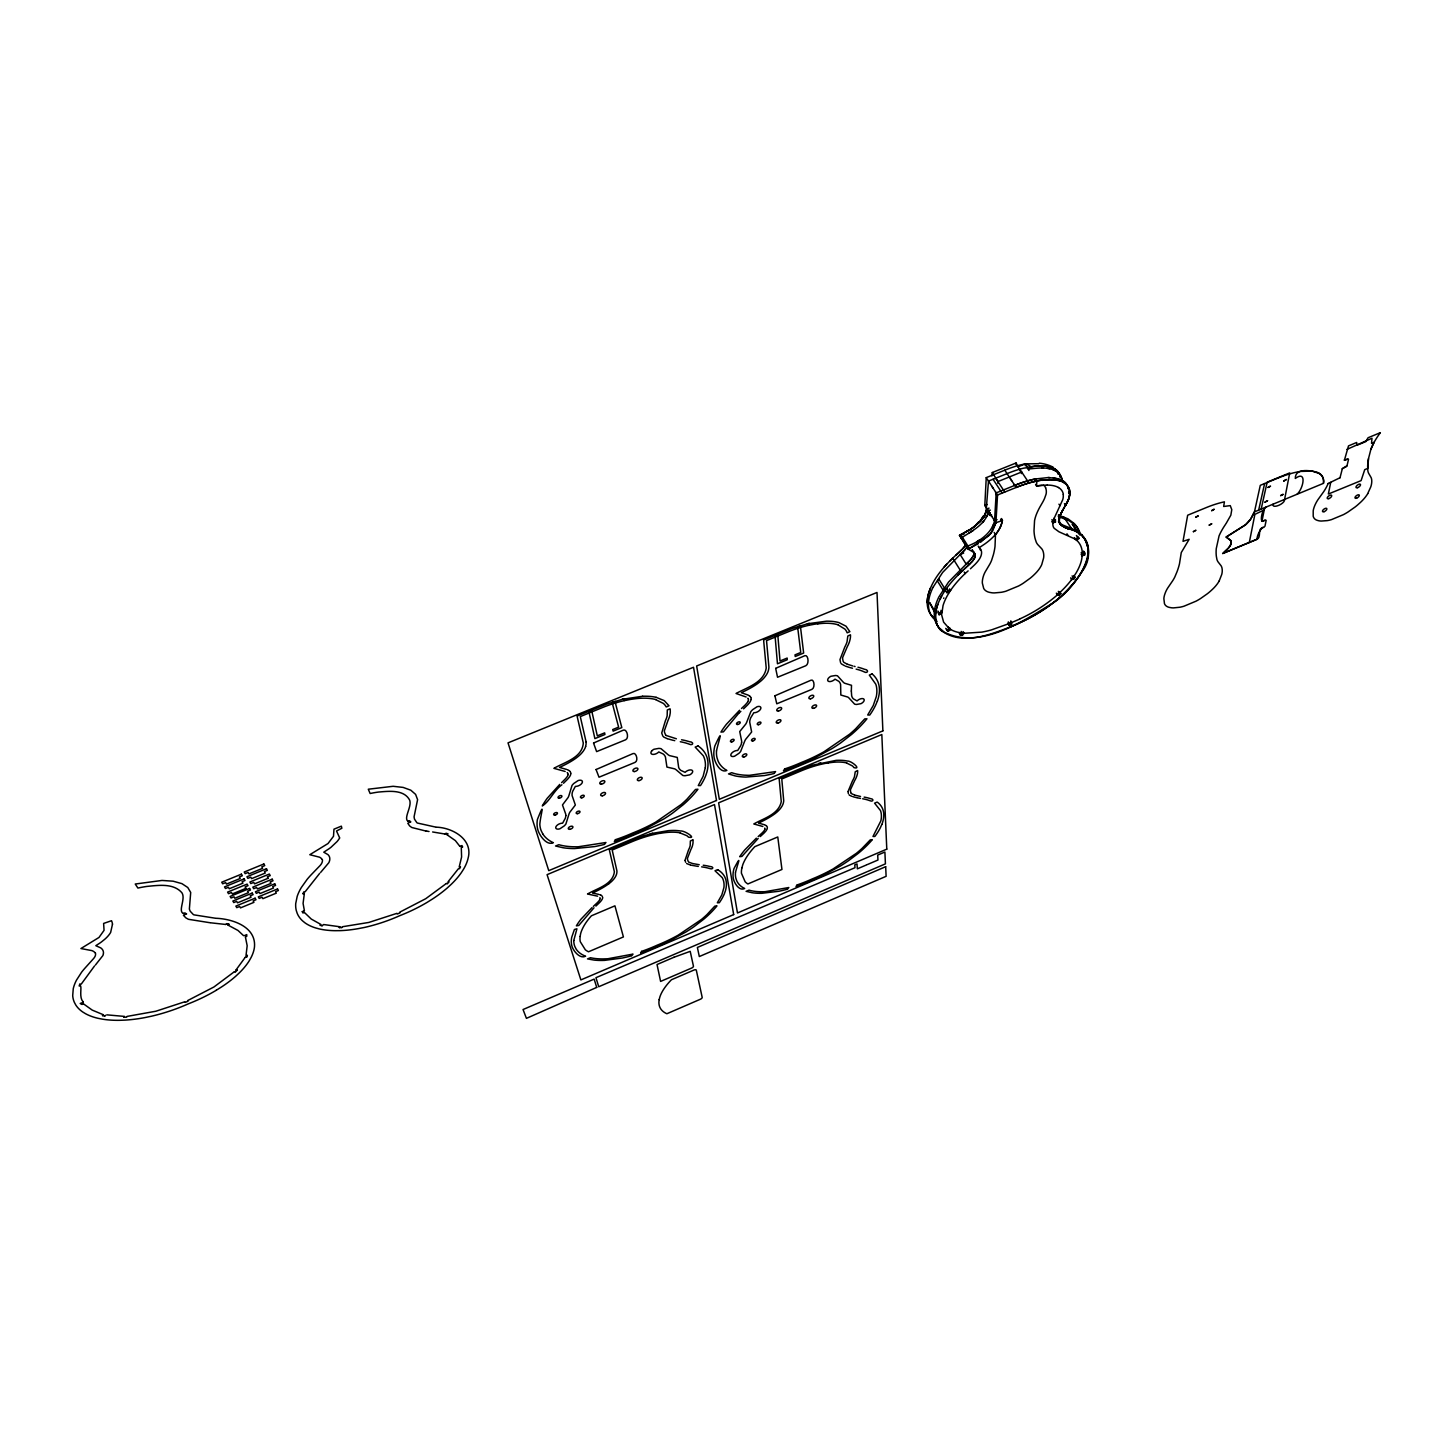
<?xml version="1.0" encoding="UTF-8"?>
<svg xmlns="http://www.w3.org/2000/svg" width="1453" height="1453" viewBox="0 0 1453 1453"><rect width="100%" height="100%" fill="white"/><g stroke="black" fill="none" stroke-linecap="round" stroke-linejoin="round"><path stroke-width="1.5" d="M848.043 791.504L852.475 780.897A35.544 17.164 -28.6 0 0 854.473 776.629L855.236 771.761L857.633 770.544A36.162 17.454 -28.6 0 1 857.288 774.431L856.78 776.138A38.196 18.453 -28.6 0 1 854.673 780.588L850.532 789.506A18.308 8.7 -29.1 0 0 850.477 791.086L850.931 792.902M968.025 549.016L973.819 552.412A16.546 8.718 -32.5 0 1 974.273 552.921A15.929 8.391 -32.5 0 1 974.8 553.756L975.036 554.428A12.332 6.502 -32.5 0 1 975.163 555.645L974.89 557.098A10.207 5.376 -32.6 0 1 974.672 557.68L973.238 560.131A15.474 8.155 -32.5 0 1 972.62 560.931A19.198 10.135 -32.5 0 1 971.857 561.821L970.604 563.146A39.921 21.232 -32.4 0 1 969.46 564.291C956.764 575.751 943.887 588.102 937.766 604.484A70.579 35.925 -32.5 0 0 935.496 616.363A69.308 35.29 -32.5 0 0 940.491 629.894C960.578 646.058 989.166 635.197 1010.398 626.861C1038.532 615.436 1065.685 597.728 1081.995 571.519C1094.436 556.553 1088.715 531.489 1068.155 528.783C1065.085 527.366 1060.672 526.113 1059.4 522.59C1057.929 511.747 1069.481 504.354 1069.771 493.802A36.016 18.889 -34 0 0 1068.573 487.463L1067.483 485.738A42.391 22.231 -33.9 0 0 1063.759 482.596A38.85 20.378 -34 0 1 1069.935 492.64M966.536 547.509A12.169 6.466 -32.6 0 0 966.917 546.855L965.264 549.27A16.927 9.027 -32.6 0 1 964.52 550.16A22.049 11.769 -32.6 0 1 963.611 551.141L963.266 551.486A28.17 15.075 -32.5 0 1 962.776 551.977L960.142 554.519L966.172 564.109L968.642 561.748A28.261 14.984 -32.5 0 0 969.314 561.094L969.641 560.731A24.901 13.186 -32.5 0 0 970.55 559.75A19.198 10.153 -32.5 0 0 971.312 558.878L973.456 555.427A10.262 5.412 -32.6 0 0 973.801 554.12L973.837 552.885A11.442 6.03 -32.6 0 0 973.692 552.194L973.401 551.522M984.498 516.923L985.515 512.8A29.641 16.037 -33.2 0 0 987.259 509.767M989.257 514.544L990.201 512.691M1266.181 520.283L1264.945 526.295M1002.479 520.519L995.904 522.717L997.539 494.983L986.242 477.637L1004.786 470.173A78.208 41.41 -33.5 0 1 1025.346 463.852L1028.942 470.5M1059.673 517.032L1059.437 517.994A16.837 8.645 -34.3 0 0 1059.328 518.63L1059.437 522.808L1061.217 525.096M1008.309 621.884L1009.236 625.135L1011.76 624.1L1010.816 620.831M987.241 509.276L984.807 505.517L986.242 477.637M971.875 528.438L980.612 521.191L985.969 512.782L988.494 481.088L1007.056 473.624A79.624 42.028 -33.5 0 1 1019.806 469.174A77.082 40.72 -33.5 0 1 1023.802 468.12L1031.448 467.121M1025.255 465.795L1025.346 463.87M1027.652 468.502L1027.489 466.922M996.068 494.656L995.559 491.931M994.669 518.939L994.56 520.646L997.049 519.629M1035.317 480.834L1035.426 478.981L1048.103 477.565L1056.385 478.346L1062.379 480.543A43.644 22.939 -33.9 0 1 1064.286 481.851A39.649 20.832 -34 0 1 1065.884 483.431A37.469 19.688 -34 0 1 1067.138 485.284L1068.3 488.989M1035.408 480.798L1035.517 478.963L1032.956 479.508A79.134 41.356 -33.4 0 0 1014.793 485.375L996.177 492.894L994.578 520.574L993.961 519.684M1015.974 464.633L1016.083 462.98L992.308 472.534L991.981 475.894M1021.641 473.605L1016.083 462.98M1058.129 474.296L1058.293 472.116L1060.309 476.33A35.326 18.744 -34.1 0 1 1060.563 477.765M1051.79 521.445L1052.807 522.971L1055.496 521.881L1054.188 518.085M1084.901 553.084L1082.14 554.265L1081.976 555.99L1084.737 554.828L1083.811 551.468M997.757 483.231L997.939 481.561L992.308 472.534M1347.094 459.184L1344.388 460.292L1348.493 445.889L1356.684 442.475L1356.884 445.272L1365.766 441.639L1368.09 437.734L1380.35 432.667L1378.843 434.774A70.253 31.221 -37.4 0 0 1377.953 436.063L1377.426 436.844A72.196 32.075 -37.5 0 0 1374.266 441.984L1373.92 442.62A58.229 25.991 -37.4 0 0 1370.96 449.031L1368.399 459.003A118.093 51.781 -37.8 0 0 1367.654 466.359L1367.836 470.681A41.846 18.671 -37.1 0 0 1368.599 473.224L1371.087 477.547A32.584 14.639 -36.2 0 1 1371.705 479.908L1371.741 480.362A44.099 19.87 -36.1 0 1 1371.578 483.595L1371.487 484.158A35.617 16.019 -36.2 0 1 1370.724 486.991L1367.709 493.62M705.286 767.711L703.107 776.356L698.257 785.583L700.473 785.601A75.901 39.086 -26.1 0 0 705.813 775.375L706.939 771.943A75.847 39.049 -26.1 0 0 698.076 745.952M1348.511 459.402L1347.022 465.686M103.399 953.713L103.417 953.64A20.578 10.462 -17 0 0 100.766 947.901L95.807 945.685L99.785 943.124A47.186 24.465 -16.6 0 0 101.71 941.744L104.87 939.183A35.072 18.144 -16.8 0 0 110.646 932.445L112.499 924.144M1059.346 518.467L1059.4 518.14A20.869 10.716 -34.3 0 1 1059.618 517.195L1060.127 515.633M659.172 999.628L659.862 996.994A59.7 25.845 -26.2 0 1 661.569 992.926L662.332 991.491A63.986 27.68 -26.2 0 1 671.431 979.758L693.898 970.077A2.379 1.053 -26 0 1 696.314 970.204L702.18 997.357A2.325 0.999 -26 0 1 700.273 999.283L666.873 1013.74A57.067 24.701 -26.1 0 1 659.19 999.628M1368.526 458.712L1367.727 468.429L1364.73 469.664L1361.098 480.616L1328.351 494.038L1330.73 482.36M1249.308 542.496L1254.883 514.362L1264.237 509.894M1264.619 483.558L1258.661 510.13M1264.691 507.642L1261.985 521.082L1263.783 520.846M1344.37 459.965L1346.64 459.493M103.345 954.058L103.272 954.385A22.54 11.461 -17 0 1 102.836 955.62L95.426 965.028M1261.168 509.095L1267.143 482.196L1289.719 472.897L1284.597 499.414C1285.306 503.81 1271.647 509.422 1273.046 504.191M989.039 508.114L987.023 508.931L983.935 516.905A22.376 12.06 -33.1 0 1 979.722 522.136L971.948 528.383L959.652 535.231M987.023 508.931L995.886 522.771L990.801 533.36L980.63 542.205M995.886 522.771L992.762 530.654A22.467 11.969 -33 0 1 988.53 535.885L969.641 548.399M1340.011 477.746L1342.372 468.574L1347.004 465.759L1345.987 466.922M329.559 860.794L329.577 860.703A19.706 10.407 -20.5 0 0 327.978 854.636L323.765 852.184L328.977 848.788A42.537 22.939 -20.4 0 0 330.939 847.335L337.005 841.632A32.02 17.218 -20.5 0 0 339.094 838.871L339.53 838.163M1342.191 468.865L1344.697 467.376M1346.967 449.377L1371.995 438.243L1371.541 443.419L1374.12 442.348M1328.187 483.468L1340.084 477.71M329.45 861.139L329.341 861.484A21.559 11.406 -20.5 0 1 328.778 862.755L320.713 872.327M961.087 538.01C970.786 531.78 985.988 524.388 988.839 510.657M966.427 546.455C977.379 542.823 991.763 533.941 994.56 520.701L994.179 520.029M877.321 701.072L875.868 704.596A74.884 38.087 -29 0 1 869.748 715.058L867.695 714.985L873.253 705.54L876.286 696.659A71.469 36.343 -29 0 0 875.814 684.254L869.312 675.082L872.181 673.901M1371.033 448.995L1373.975 442.602M964.774 546.183L965.101 545.692A12.35 6.575 -32.6 0 0 965.627 544.802L964.592 546.437A15.402 8.209 -32.6 0 1 963.975 547.236A19.125 10.207 -32.6 0 1 963.23 548.108L961.977 549.452A39.758 21.395 -32.5 0 1 960.851 550.578C948.228 562.075 935.405 574.425 929.43 590.808A70.271 36.216 -32.6 0 0 927.214 602.759A68.999 35.562 -32.6 0 0 932.717 616.817M930.465 588.12L929.43 590.808A70.107 36.125 -32.6 0 0 927.214 602.759M881.789 824.487L880.464 827.484A68.182 31.639 -28.2 0 1 874.851 836.456L872.981 836.474L880.863 820.836A65.076 30.186 -28.2 0 0 880.464 810.538L874.579 803.164L877.194 802.074A68.146 31.621 -28.2 0 1 881.862 824.469M1061.78 512.001L1060.272 515.252A22.649 11.624 -34.3 0 1 1060.436 514.852M973.419 559.895L973.746 559.405A12.405 6.538 -32.5 0 0 974.273 558.515L974.672 557.68M986.315 517.086L987.186 515.143M992.508 526.712L993.38 524.787M1000.409 526.949L999.482 528.765A31.476 16.764 -33 0 1 998.084 531.071L996.831 532.833A29.914 15.929 -33 0 1 995.487 534.522L994.924 535.085M1061.489 512.528L1068.445 499.56L1069.735 494.238L1068.591 492.531M1027.943 468.574L1029.414 468.229M1219.249 580.819L1221.701 574.553A34.727 16.092 -34.2 0 0 1222.191 571.883L1222.227 571.356A43.59 20.251 -34.1 0 0 1222.118 568.813L1221.955 567.923A31.766 14.712 -34.2 0 0 1221.065 565.744L1217.995 561.802A40.702 18.798 -35.2 0 1 1216.924 559.459L1216.324 556.172A114.932 52.362 -36 0 1 1216.252 548.689L1219.031 535.994A52.907 24.501 -35.5 0 1 1221.301 531.253L1221.483 530.926A66.784 30.804 -35.6 0 1 1224.534 525.859L1225.497 524.424M932.989 587.375L942.597 572.482L960.251 554.41A61.171 33.128 -32.4 0 0 963.285 551.486M940.109 599.017L941.617 596.148M1063.269 494.565L1063.269 496.89A28.152 14.766 -34 0 1 1062.688 499.796L1052.953 520.955L1051.918 519.629M1060.018 505.608L1058.946 504.173M123.868 1017.263L126.629 1017.173A3.396 1.653 -18 0 1 127.083 1016.41L155.852 1011.234L184.803 1001.771M124.413 1016.41L106.814 1014.848M945.54 590.554L946.811 592.624L948.264 590.499M949.572 588.919L950.516 590.463L949.172 592.57A65.839 33.492 -32.5 0 0 943.033 605.61L941.871 613.62L939.128 614.746L937.966 612.403M1264.183 527.276C1263.075 524.933 1256.445 535.013 1257.117 539.19L1222.808 553.411L1228.838 547.654L1231.218 543.368L1230.564 540.244L1226.15 537.029L1245.966 524.46A21.777 10.262 -35.4 0 0 1250.47 519.466L1254.448 511.928L1260.278 485.338L1277.623 478.2M1225.987 523.716L1230.836 515.197L1231.781 509.658L1230.255 505.626L1223.662 506.479L1224.425 501.83A76.137 35.871 -34.7 0 0 1205.209 508.023L1187.664 515.216L1183.014 541.351L1189.153 539.299L1181.271 552.558L1179.473 563.855A114.024 55.486 -33.2 0 1 1177.021 571.755L1174.823 576.986A40.611 19.343 -33.9 0 1 1172.753 580.637L1167.776 587.938A31.766 14.73 -34.2 0 0 1165.96 591.262L1165.706 591.843A43.027 19.888 -34.3 0 0 1164.416 595.458L1164.271 596.039A34.727 16.092 -34.2 0 0 1163.871 598.69L1164.471 603.703A25.028 11.606 -34.1 0 0 1169.156 607.354L1171.427 607.772A32.547 15.093 -34.2 0 0 1173.57 607.881L1179.691 607.263A31.203 14.457 -34.2 0 0 1184.032 606.192L1195.982 601.197A31.203 14.439 -34.2 0 0 1200.578 598.527L1207.352 593.75A32.91 15.238 -34.2 0 0 1210.585 591.062L1212.601 589.21A25.046 11.57 -34.3 0 0 1219.285 580.819M1229.728 546.419L1228.511 547.963A17.981 8.427 -34.9 0 1 1227.24 549.325L1224.171 552.213M604.502 844.393L605.937 842.504L578.294 846.772A82.24 42.482 -25.6 0 1 576.441 846.808L572.754 846.754A77.409 39.921 -25.6 0 1 558.86 844.72L555.555 845.991L562.947 847.717A82.185 42.409 -25.6 0 0 574.553 848.57L594.477 846.609A94.136 48.784 -25.7 0 0 604.067 844.502L604.176 844.484M1297.02 494.274C1303.432 488.644 1307.191 469.737 1295.313 478.437C1295.077 468.029 1309.843 470.245 1317.344 472.316C1321.83 473.823 1324.518 478.764 1323.447 483.359L1254.375 511.91L1250.888 518.794L1245.275 525.023L1226.15 537.083L1230.528 540.334M982.391 517.722L978.959 522.136M339.294 927.632L341.818 927.613M339.893 926.76L324.092 924.598M1073.876 575.533L1075.274 577.44L1071.224 580.11A67.91 34.418 -32.9 0 1 1059.382 592.951L1058.347 591.335M631.801 955.711L632.999 954.094L607.972 958.726A74.884 35.126 -25.5 0 1 606.301 958.817L602.977 958.926A70.489 33.038 -25.5 0 1 590.481 957.727L587.502 958.907L594.114 960.088A74.848 35.09 -25.5 0 0 604.575 960.379L622.592 957.981A85.709 40.321 -25.6 0 0 631.274 955.856M774.158 773.486L775.575 771.597L749.476 775.321A81.059 41.429 -28.6 0 1 747.75 775.303L744.336 775.157A76.282 38.959 -28.6 0 1 731.713 772.687L728.516 773.922L735.145 775.902A80.987 41.374 -28.6 0 0 745.807 777.083L764.478 775.557A92.81 47.568 -28.7 0 0 773.614 773.614M991.527 514.743C989.838 518.194 985.37 509.622 990.383 510.166M965.7 548.744L965.264 549.27A19.143 10.207 -32.6 0 1 964.52 550.16A24.828 13.259 -32.5 0 1 963.611 551.141M971.748 558.333L971.312 558.878A16.982 8.972 -32.5 0 1 970.55 559.75A22.122 11.715 -32.5 0 1 969.641 560.731M787.526 889.182L788.816 887.529L765.077 891.688A73.794 34.382 -27.9 0 1 763.515 891.742L760.428 891.742M982.609 522.499L984.008 520.755M960.415 635.07L962.158 633.054L964.084 633.272L962.358 635.288L960.415 635.07L959.18 633.036M994.96 535.049L995.014 534.995A34.345 18.326 -33 0 1 982.936 545.22L979.213 547.69L980.63 549.288M943.887 567.342L946.648 564.254M962.631 548.762L963.23 548.108A23.248 12.423 -32.6 0 0 963.975 547.236A18.598 9.917 -32.6 0 0 964.592 546.437M971.276 562.456L971.857 561.821A23.339 12.332 -32.5 0 0 972.62 560.931A18.671 9.844 -32.5 0 0 973.238 560.131M94.518 965.973L81.277 984.062A3.542 1.762 -17.1 0 1 79.842 984.244M319.751 873.271L305.148 891.742A3.396 1.762 -20.4 0 1 303.859 891.87L302.932 893.686M949.59 561.167L952.696 558.115L961.268 571.81L958.126 574.879M738.633 713.387L723.394 731.858L720.942 732.094A81.804 41.665 -28.6 0 1 726.391 724.284L739.595 710.263M561.584 782.658L564.836 779.426A30.495 16.292 -24.6 0 0 565.907 778.281L566.997 776.919A10.298 5.485 -24.9 0 0 567.614 775.938M563.51 783.258L567.233 779.571A32.438 17.327 -24.6 0 0 567.996 778.735L569.304 777.137A14.385 7.646 -24.9 0 0 569.848 776.32L570.484 775.085A9.608 5.104 -24.9 0 0 570.811 773.777M559.75 784.402L547.236 798.26A83.003 42.718 -25.6 0 0 542.296 805.943C549.67 801.348 553.938 790.378 561.93 784.765M741.502 708.501L744.899 705.25A29.968 15.91 -28 0 0 746.007 704.069L747.187 702.689A10.135 5.34 -28.1 0 0 747.859 701.69M743.573 708.846L747.096 705.431A31.875 16.927 -28 0 0 747.895 704.614L749.276 702.98A14.149 7.465 -28.1 0 0 749.893 702.162L750.62 700.891A9.463 4.995 -28.2 0 0 751.074 699.547M958.417 552.866L958.962 552.358A86.962 47.658 -32.3 0 0 960.415 550.996M740.848 711.352L738.669 713.369M957.836 553.411L955.892 555.209M967.026 566.579L967.571 566.071A87.343 47.313 -32.2 0 0 969.024 564.708M1060.799 593.514L1058.71 595.439L1057.13 594.804L1059.146 592.951L1060.799 593.514L1059.437 591.607M595.893 906.073L599.29 902.84A29.441 14.239 -24.7 0 0 599.998 902.131L601.197 900.751A13.059 6.284 -24.9 0 0 601.705 900.043L602.305 898.989A8.736 4.196 -24.9 0 0 602.614 897.954M966.445 567.124L964.465 568.904M970.422 568.795L974.545 564.89A34.527 18.271 -32.5 0 0 976.652 562.656L977.542 561.621A23.393 12.332 -32.5 0 0 978.105 560.912L979.376 559.151A18.907 9.953 -32.6 0 0 980.612 549.307M593.351 906.381L597.147 902.84A27.661 13.386 -24.7 0 0 598.127 901.823L599.126 900.66A9.354 4.504 -24.9 0 0 599.689 899.807M968.134 570.884L965.173 573.554A72.65 36.87 -32.6 0 0 950.68 590.209M962.958 570.284L961.178 571.683M592.043 907.58L580.964 919.222A75.592 35.362 -25.5 0 0 576.387 925.833L578.748 925.488L594.005 907.78M760.246 836.565L763.642 833.441A28.951 13.949 -27.3 0 0 764.369 832.732L765.64 831.316A12.859 6.157 -27.4 0 0 766.185 830.607L766.875 829.518A8.591 4.123 -27.5 0 0 767.293 828.392M758.139 836.583L761.644 833.368A27.207 13.113 -27.3 0 0 762.68 832.369L763.733 831.17A9.208 4.413 -27.4 0 0 764.369 830.299M756.359 838.163L744.735 849.969A74.503 34.6 -27.9 0 0 739.722 856.689L741.938 856.398L758.157 838.435M102.473 1015.611L104.761 1016.083M103.435 1014.775L92.229 1010.107L83.475 1003.86M225.76 924.471L210.812 922.818M226.777 923.618L228.956 924.199M227.958 925.071L237.983 930.447L243.595 935.696M322.039 925.815L320.023 925.252A3.306 1.671 -20.7 0 0 320.968 924.489L311.287 919.077L304.367 912.43M323.638 924.489L323.038 924.98A3.287 1.653 -20.8 0 0 322.094 925.743M445.054 834.04L432.613 831.97M446.979 834.712L455.37 840.615L459.766 846.245M1264.237 520.483C1259.152 525.223 1261.549 509.585 1265.908 507.133M945.74 628.386L946.975 630.42L949.299 628.586L950.607 629.458M1075.674 538.736L1076.673 540.244L1079.016 538.409L1077.817 537.428L1075.311 539.408L1077.527 541.097A64.64 32.711 -32.9 0 1 1082.322 554.156L1081.214 552.54M1264.201 520.446L1265.345 519.92M972.874 527.857L976.071 525.132A23.847 14.003 -45.9 0 0 976.616 524.479M608.898 883.696L607.336 884.823A39.612 19.488 -24.9 0 1 600.416 889.054L600.107 889.236A67.129 33.365 -24.8 0 1 594.422 892.142L592.588 893.032L598.927 894.43M970.804 529.382L969.097 530.563M973.256 530.436L968.588 533.324M977.106 541.533L979.395 540.062M216.243 990.274L221.51 986.968A93.083 46.805 -18.4 0 0 235.931 976.053L239.418 972.765A83.784 42.046 -18.5 0 0 249.153 960.942L250.988 957.69A77.554 38.904 -18.6 0 0 254.493 946.738C256.109 926.56 232.298 918.895 216.061 918.278M979.177 547.672L978.196 546.11M969.769 529.782L959.489 535.485M978.414 543.604L968.116 549.143L959.416 535.358L960.887 536.066M960.942 534.613L963.993 534.195M960.778 534.686L969.478 548.471M959.943 535.104L968.642 548.871M692.827 839.852L690.357 841.015L690.175 845.682A36.016 17.581 -26 0 1 688.522 849.951L685.035 860.267M1019.679 619.105L1011.833 622.447M1009.326 623.5L991.346 629.93A82.839 42.319 -32.8 0 1 981.828 632.128L964.356 633.272M866.279 865.025L857.361 868.84L857.016 863.936L854.782 864.898L854.982 867.713L595.948 977.687L598.727 986.732L866.696 871.891M867.114 864.662L877.957 860.031L877.703 855.091L884.895 852.021L885.422 863.863L867.532 871.528M1222.627 553.575L1257.117 539.245C1261.567 537.21 1257.208 528.111 1262.857 527.893M83.33 1002.207L82.458 1002.57A3.505 1.725 -17.2 0 1 81.114 1003.133L80.224 1003.496L82.022 1004.459M302.242 911.63L302.969 913.011A3.342 1.707 -20.5 0 1 304.276 912.448M304.476 910.704L303.641 911.049A3.36 1.725 -20.4 0 1 302.333 911.594M459.838 846.409L460.674 846.064A3.269 1.707 -23.1 0 0 461.963 845.555L462.581 846.936M245.375 936.84L247.173 945.721L246.011 955.565A3.342 1.671 -19.6 0 0 247.319 955.438M1011.76 622.483L1009.236 623.519L1009.163 625.208L1007.91 623.228M183.387 913.465C177.684 911.194 185.966 898.789 181.916 892.778C173.416 882.934 158.304 885.331 146.735 886.439A67.71 35.072 -17.7 0 0 140.723 887.474L137.908 888.055L135.238 884.023L162.01 880.445L173.125 881.19L181.916 883.642L187.764 887.492L190.706 892.469L189.38 908.924A28.751 15.002 -19 0 0 189.471 909.36L190.071 910.94A28.588 14.93 -19 0 0 190.289 911.322L193.267 914.482A10.77 5.594 -18.7 0 0 193.994 914.863L215.262 918.205M408.002 821.29C403.316 818.202 411.907 806.942 409.746 800.312C404.152 789.233 388.805 791.195 378.398 792.067A64.967 34.781 -21.4 0 0 372.785 792.975L370.134 793.501L368.281 789.215L393.145 786.291L403.153 787.417L410.799 790.196L415.612 794.391L417.592 799.659L414.087 816.731A27.698 14.839 -22.8 0 0 414.123 817.185L414.432 818.856A27.553 14.748 -22.8 0 0 414.577 819.274L416.848 822.652A10.371 5.54 -22.5 0 0 417.465 823.052L435.646 827.084M1081.831 553.484L1083.411 552.83L1084.737 554.828M939.128 614.746L939.219 612.984L941.871 611.895L940.945 610.351M960.142 554.519L963.684 553.066M1055.641 520.047L1052.771 521.246L1052.826 524.261A32.057 16.437 -34.3 0 0 1053.153 526.295L1053.171 526.367A19.743 10.135 -34.2 0 0 1053.352 526.894L1053.516 527.257A18.489 9.499 -34.2 0 0 1054.279 528.365L1058.946 531.78L1075.511 539.245L1074.421 537.628M588.774 711.607L591.643 710.444L597.31 735.854L604.666 732.857L604.92 734.51L594.895 738.614L589.3 713.532M774.958 635.706L777.755 634.561L780.025 660.988L787.181 658.046L787.217 659.771L777.464 663.785L775.212 637.704M966.172 564.109L968.461 563.165M997.939 481.561L1021.75 471.953M997.539 494.983L1016.174 487.463A79.969 41.701 -33.4 0 1 1028.96 482.977A77.427 40.412 -33.4 0 1 1032.974 481.906L1040.166 480.453M984.807 505.517L987.277 504.518M1017.826 466.903L1025.437 463.852L1038.949 463.707M643.879 835.82L609.297 849.714L614.383 871.782C612.875 884.695 596.947 888.382 587.539 894.013L597.601 896.174M643.933 835.82L652.034 833.477M615.582 701.418L612.113 702.453L618.615 727.136L612.712 729.551L613.148 731.131L621.811 727.59L615.019 701.599M800.93 625.843L797.606 626.824L800.748 652.488L795.009 654.849L795.227 656.502L803.654 653.051L800.385 626.007M1347.639 458.985L1348.075 458.912M650.236 833.949L652.669 833.314M846.609 763.007L852.421 765.931A35.144 16.964 -28.6 0 1 853.892 767.602C862.029 769.89 851.276 760.555 847.262 761.027A51.854 24.973 -28.4 0 0 838.962 760.282L838.672 760.282A58.102 27.952 -28.3 0 0 836.074 760.373L812.59 765.168L779.153 778.608L781.26 801.62C778.772 814.388 763.588 818.366 753.798 823.96L762.843 826.485M818.784 763.352L820.745 762.843M622.738 699.184L606.755 704.069L577.077 716.075L583.289 742.992C582.417 757.703 564.454 762.262 553.884 768.328L565.163 771.47M652.669 833.314L668.362 830.662A58.919 28.606 -25.8 0 1 671.159 830.498L671.486 830.48A52.58 25.573 -25.8 0 1 680.513 830.971C684.781 830.389 697.44 839.162 688.431 837.128A35.617 17.382 -26 0 0 686.869 835.711L680.04 832.914M622.32 699.293L642.607 696.259M807.541 623.773L792.03 628.513L763.606 640.028L766.221 668.017C764.096 682.547 747.096 687.414 736.053 693.481L746.134 697.004M622.883 699.147L624.59 698.748M807.414 623.791L826.539 621.176A64.059 33.873 -29.3 0 1 829.427 621.212L829.754 621.23A57.157 30.277 -29.4 0 1 838.944 622.611L846.064 626.225L849.878 631.692L847.172 632.818L846.3 630.965A38.759 20.578 -29.6 0 0 844.865 629.076L838.236 624.99M808.231 623.609L809.303 623.355M624.263 700.655L629.948 699.529A72.341 38.65 -25.9 0 1 631.819 699.22L633.599 698.966A58.992 31.657 -26.1 0 1 655.775 699.511M809.049 625.262L814.461 624.227A71.342 37.633 -29.2 0 1 816.223 623.973L817.894 623.755M660.243 833.259L658.645 833.532A65.676 31.784 -25.7 0 0 656.956 833.859L651.834 835.039A71.887 34.709 -25.7 0 0 643.806 837.346A75.102 36.216 -25.7 0 0 631.147 842.068L612.185 850.023L616.907 870.801A29.641 14.494 -24.9 0 1 616.399 874.67A20.941 10.244 -25.1 0 1 609.043 883.624M828.246 762.861L826.721 763.116A64.749 31.058 -28.3 0 0 825.141 763.406L820.255 764.496A70.816 33.891 -28.2 0 0 812.554 766.675A74.03 35.399 -28.2 0 0 800.258 771.252L781.787 778.99L783.712 800.676A29.169 14.185 -27.6 0 1 782.786 804.653A20.614 10.008 -27.7 0 1 774.921 813.753L773.196 814.97A38.977 19.071 -27.6 0 1 766.294 819.165L765.985 819.347A66.039 32.656 -27.6 0 1 760.373 822.216L758.575 823.088L764.296 824.705M1040.384 480.416L1042.001 480.18M1031.194 466.667L1032.811 466.431A58.629 31.076 -33.8 0 1 1053.661 468.193L1055.986 469.737M247.41 955.42L246.665 957.127M245.266 957.291L235.985 969.986M79.752 984.244L79.134 986.006A3.524 1.762 -17.1 0 1 80.569 985.824C81.804 988.312 78.989 997.448 83.075 1001.807M304.349 893.541L303.078 903.403L304.313 910.268M460.492 866.914L459.584 868.676A3.215 1.635 -23 0 0 458.367 868.785L448.051 881.771A3.215 1.635 -22.8 0 0 449.013 881.935L447.415 883.66M1047.304 485.011L1036.607 485.92L1035.571 484.376M1043.127 485.12L1044.344 485.683A26.445 14.003 -34 0 1 1045.597 487.772M1061.925 479.781A35.344 18.726 -34.1 0 0 1061.671 478.346C1057.057 465.087 1039.349 467.957 1028.869 468.974M950.534 590.536L948.173 590.572L946.902 588.519M946.811 592.624L949.19 592.497L948.082 590.699M1075.274 577.44L1072.986 577.531L1071.569 579.674L1070.679 577.84M1048.103 477.565L1049.938 477.601M1041.656 467.975L1043.49 467.993M210.122 922.746L188.727 919.349A22.104 11.515 -18.8 0 1 188.091 919.113L186.038 917.951A27.516 14.348 -18.8 0 1 185.693 917.697L183.405 915.263L184.313 914.9A3.505 1.816 -18.5 0 1 185.675 914.318L186.583 913.973L184.858 912.865A3.524 1.834 -18.4 0 1 183.496 913.447M234.369 971.712L213.936 986.987L187.564 1000.627M235.568 971.821L237.184 970.114M960.506 634.997L962.449 635.215L961.123 633.272M436.354 827.175C452.41 827.629 473.188 839.253 468.138 858.087A74.612 38.541 -22 0 1 463.434 869.403L461.291 872.726A80.587 41.683 -21.9 0 1 450.775 884.75L447.143 888.074A89.505 46.387 -21.8 0 1 432.467 899.026L427.218 902.313A99.767 51.89 -21.7 0 1 399.666 915.717A98.986 51.436 -21.6 0 1 364.34 927.468L358.201 928.649A87.343 45.17 -21.6 0 1 339.929 930.646L335.025 930.683A79.025 40.757 -21.5 0 1 319.333 928.939L315.592 927.922A74.248 38.232 -21.5 0 1 304.803 922.709L302.569 920.875A73.994 38.087 -21.5 0 1 297.229 913.392L296.303 910.613A75.629 38.94 -21.5 0 1 295.722 903.512L297.193 896.374A80.75 41.574 -21.6 0 1 301.334 887.529L307.146 879.337A87.725 45.116 -21.7 0 1 311.305 874.652L320.169 865.461A14.04 7.41 -20.5 0 0 322.348 859.504M429.035 831.497L427.709 831.316M698.275 866.442L690.974 865.171M1053.352 477.837L1054.914 478.055M699.22 864.717L692.754 863.572M427.218 831.243L426.219 831.116M1046.886 468.247L1049.938 468.774M426.02 831.08L411.944 827.538A21.286 11.37 -22.5 0 1 411.49 827.302L409.782 826.03A26.517 14.185 -22.6 0 1 409.51 825.758L407.803 823.252L408.638 822.816A3.378 1.798 -22.2 0 1 409.964 822.253L410.836 821.908L409.419 820.709A3.396 1.816 -22.2 0 1 408.093 821.272M446.343 883.497L425.747 898.699L399.648 912.23M864.117 797.116L864.317 797.152A75.974 35.235 -28.1 0 1 870.038 798.514C874.797 798.787 873.126 802.637 869.348 800.512A73.195 33.928 -28.1 0 0 862.646 798.787M860.521 798.423L857.361 797.824M681.548 739.777L682.038 739.868A84.565 43.499 -25.9 0 1 689.067 741.593C694.77 741.92 693.135 746.424 688.54 743.9A81.477 41.901 -25.9 0 0 680.295 741.738M860.521 796.462L854.873 795.154M674.755 740.667L673.829 740.467M856.761 797.697L852.838 796.698M676.39 738.778L666.418 735.563A7.992 4.232 -26.9 0 1 665.837 735.145M673.248 740.358L667.454 738.742M656.138 697.331L664.257 700.618L669.016 705.795L666.237 706.957L665.074 705.195A39.267 21.159 -26.3 0 0 663.313 703.397L655.666 699.638M855.072 666.546L854.11 666.291M852.493 668.253L850.168 667.635M852.729 665.946L847.39 664.239M849.587 667.49L845.319 666.073M1057.766 478.673L1059.055 479.072M692.336 863.445L689.358 862.356A7.265 3.487 -26.5 0 1 688.686 861.974M690.32 864.971L686.869 863.645A8.736 4.196 -26.5 0 1 686.579 863.463M599.708 894.667L600.834 895.139M566.616 769.436L559.496 767.42L561.512 766.457A74.176 40.847 -24.8 0 0 567.796 763.261L568.141 763.061A43.717 23.793 -24.9 0 0 575.769 758.339L577.586 756.94A23.103 12.478 -25.1 0 0 585.65 746.57M1079.198 533.051A71.179 36.452 -33 0 0 1074.33 523.589L1067.973 518.83L1058.347 515.034L1059.219 515.361M1067.301 528.438C1111.472 538.99 1075.111 589.555 1052.662 603.14C1021.877 621.938 977.215 651.961 940.926 630.33A69.29 35.29 -32.5 0 1 935.496 616.363A70.398 35.835 -32.5 0 1 937.784 604.484M1052.608 469.501L1053.806 469.955M854.491 795.009L851.676 793.719A7.174 3.396 -29 0 1 851.222 793.374M1068.155 528.783L1064.831 527.403M667.072 738.596L663.912 737.125A9.626 5.085 -26.9 0 1 663.385 736.707M567.487 769.763L568.759 770.381M851.894 796.335L850.078 795.499M1058.274 516.451L1069.317 520.828L1075.692 525.55A70.598 36.089 -33 0 1 1080.088 533.324M747.696 694.952L741.339 692.681L743.337 691.737A72.959 39.83 -28.4 0 0 749.53 688.577L749.857 688.395A43.009 23.212 -28.4 0 0 757.467 683.709L759.32 682.292A22.739 12.169 -28.5 0 0 767.983 671.758A32.166 17.254 -28.4 0 0 768.909 667.036L766.53 640.646L786.963 632.309A81.531 42.845 -29.1 0 1 800.512 627.478A78.008 41.047 -29.1 0 1 808.958 625.28M764.986 824.977L765.967 825.486M1062.742 482.051C1060.054 479.254 1041.51 478.945 1034.336 481.579A79.189 41.302 -33.4 0 0 1016.174 487.463L1004.786 470.173M1060.418 476.856A35.853 19.034 -34.1 0 0 1059.4 473.86C1052.989 463.525 1037.024 465.341 1027.943 467.612M1065.321 527.621L1062.216 525.841M966.808 547.054L968.279 547.763M847.063 664.094L844.211 662.532A7.901 4.123 -30.1 0 1 843.521 661.969M960.705 537.41L962.177 538.119M844.375 665.619L841.487 663.93A9.499 4.94 -30 0 1 841.178 663.658M748.477 695.315L749.585 695.987M1053.534 468.411L1054.551 468.956A42.21 22.413 -34 0 1 1058.202 472.007A40.757 23.974 -26.5 0 0 1056.059 469.682M950.825 629.567L951.116 629.73A66.511 33.873 -32.6 0 0 957.291 632.128L962.158 633.054L961.16 631.401M717.691 869.639L715.003 870.765L722.25 877.666A65.966 30.876 -25.8 0 1 723.921 887.565L721.832 894.885L717.328 902.803L719.326 902.731A69.126 32.366 -25.8 0 0 724.284 893.958L725.338 891.034A69.09 32.329 -25.8 0 0 717.637 869.675M1058.474 487.554L1058.728 487.718A31.675 16.619 -34 0 1 1063.342 494.474M601.07 895.266L601.633 895.647A11.606 5.576 -24.9 0 1 602.141 896.174M849.569 795.227L849.442 795.136A8.627 4.105 -28.9 0 1 849.097 794.864M1319.687 473.696L1312.277 471.099L1300.617 471.408A75.683 34.926 -35.5 0 0 1277.623 478.237M946.975 630.42L948.355 631.22L947.356 629.567M698.13 745.898L695.17 747.096L703.306 755.778A72.432 37.288 -26.1 0 1 705.304 767.711M569.031 770.562L569.649 771.034A12.768 6.775 -24.9 0 1 570.248 771.706M1060.817 524.751L1062.034 525.714M766.167 825.631L766.639 826.03A11.406 5.467 -27.4 0 1 767.057 826.594M1030.994 466.74L1029.233 465.487A37.051 19.961 -33.9 0 0 1025.437 463.834L1025.655 464.179M1077.726 537.501L1078.925 538.482M942.852 630.893L939.691 628.295A69.272 35.344 -32.5 0 1 934.243 614.31A70.816 36.107 -32.5 0 1 938.874 596.947L948.537 582.072L966.281 564A61.353 32.965 -32.3 0 0 969.314 561.094M937.112 621.448L933.934 618.833A69.072 35.526 -32.6 0 1 928.449 604.793M972.093 549.979L972.511 550.342A14.53 7.665 -32.5 0 1 972.838 550.687A16.492 8.7 -32.5 0 0 972.511 550.342L972.311 550.16M749.802 696.169L750.329 696.677A12.568 6.629 -28.1 0 1 750.801 697.386M932.281 616.363L935.26 618.996M1081.922 534.867L1075.565 530.163L1062.688 524.987A38.65 19.833 -34.6 0 1 1061.453 524.224L1058.474 521.681M1075.928 538.827L1076.183 539.081A64.604 32.747 -32.9 0 1 1076.382 539.335M665.547 734.8L664.584 732.475A20.396 10.807 -27.1 0 1 664.384 730.714L668.017 720.361A42.682 23.012 -26.3 0 0 669.815 715.385L670.196 713.241A40.412 21.777 -26.4 0 0 670.033 708.792L667.308 709.99L667.163 715.748A39.703 21.414 -26.3 0 1 665.42 720.67L661.751 732.911A25.845 13.695 -27.2 0 0 661.787 733.202L662.786 735.963M185.239 1002.388L188 1001.244M1230.618 540.462L1230.782 540.752A11.715 5.467 -34.9 0 1 1229.928 546.346M1068.681 491.06L1069.808 492.712A36.525 19.161 -34 0 1 1065.576 505.317M95.008 952.787L94.79 952.478A15.365 7.81 -17 0 0 91.848 950.607L80.932 948.537L98.986 937.457L104.053 930.356L103.617 923.436L111.518 920.712A47.259 24.429 -16.6 0 1 112.499 924.144M1068.627 492.095L1069.771 493.802M1064.468 503.628L1065.594 505.317M1077.581 536.466L1079.016 538.409M1076.382 535.503L1077.817 537.428M1063.941 517.214L1072.714 530.327M1083.484 551.177L1084.81 553.175M1081.123 554.247L1082.213 555.863L1081.631 559.605A62.279 31.494 -33 0 1 1075.928 573.245L1073.168 577.459L1072.114 575.86M1066.956 533.796L1067.955 535.303M1054.061 519.92L1055.496 521.881M1019.806 469.174L1028.978 482.977M1011.651 480.616L1010.398 478.709M1072.804 577.804L1073.858 579.402L1072.477 577.495M1014.176 484.412L1014.793 485.375A78.48 41.029 -33.4 0 1 1035.517 478.945L1036.897 481.034L1036.516 485.992A62.751 32.801 -33.5 0 1 1041.946 485.266M995.686 478.2L1004.75 492.058M993.053 479.254L1002.116 493.13M993.071 488.099L991.818 486.192M1057.421 593.46L1058.783 595.367L1056.313 593.187M1001.408 518.521L1002.407 520.065M1001.389 518.993L1002.388 520.555A40.139 21.432 -32.9 0 1 1000.427 526.949M987.84 510.221L988.73 511.656M991.836 516.469L990.292 513.999M688.286 861.502L687.632 859.885A18.526 8.918 -26.6 0 1 687.451 858.342L690.865 849.587A38.722 18.889 -26 0 0 692.536 845.392L692.918 843.594A36.652 17.89 -26 0 0 692.845 839.925M994.161 532.452L995.487 534.522L995.014 546.455A118.111 63.333 -31.4 0 1 993.362 554.792L991.618 560.295A41.974 22.067 -32.4 0 1 989.802 564.145L985.243 571.828A32.783 16.8 -32.9 0 0 983.663 575.334L983.463 575.951A44.407 22.685 -33.1 0 0 982.537 579.765L982.446 580.365A35.853 18.344 -33 0 0 982.355 583.162L983.699 588.465A25.845 13.24 -32.8 0 0 989.439 592.352L992.036 592.806A33.601 17.218 -32.9 0 0 994.433 592.915L1001.171 592.315A32.202 16.492 -32.9 0 0 1005.876 591.226L1018.517 586.013A32.202 16.473 -32.9 0 0 1023.275 583.216L1030.195 578.221A33.964 17.382 -33 0 0 1033.428 575.406L1035.426 573.463A25.845 13.186 -33 0 0 1041.728 564.654L1043.581 558.043A35.853 18.362 -32.9 0 0 1043.763 555.228L1043.726 554.665A45.007 23.085 -32.8 0 0 1043.272 551.977L1042.982 551.05A32.783 16.782 -33 0 0 1041.692 548.725L1037.733 544.548A41.974 21.486 -34.1 0 1 1036.225 542.06L1035.099 538.591A118.383 59.954 -35.2 0 1 1034.009 530.654L1034.554 520.646A63.95 32.801 -34.6 0 1 1035.335 517.486A50.219 25.863 -34.4 0 1 1036.697 513.617A72.323 36.997 -34.6 0 1 1038.732 509.222A60.953 31.294 -34.5 0 1 1039.967 506.915L1042.582 502.375A52.508 28.025 -33.7 0 0 1044.544 498.488L1046.015 494.365A22.322 11.806 -34 0 0 1046.323 492.186L1046.323 491.168A32.765 17.382 -33.9 0 0 1045.597 487.79M964.138 542.841L963.375 541.624M1010.416 622.193L1011.669 624.172M1008.219 623.519L1010.398 626.861C1038.277 615.563 1065.067 598.055 1081.522 572.337A69.326 35.072 -33 0 0 1088.351 553.502A71.506 36.18 -32.9 0 0 1083.248 536.884M964.211 572.01L965.173 573.554M963.121 631.619L964.138 633.254M940.872 612.076L943.615 622.138L949.281 628.586L948.264 626.933M949.608 627.787L950.607 629.44L948.282 631.292L947.047 629.258M937.875 611.005L939.128 613.057M542.714 833.804L541.115 830.553A72.941 37.578 -25.5 0 1 539.826 824.36C540.498 814.824 545.838 798.387 537.392 819.492A76.21 39.267 -25.5 0 0 538.191 830.971C540.389 836.692 547.091 845.809 553.357 842.704A72.196 37.197 -25.5 0 1 542.714 833.804M685.634 862.228L685.089 860.521M339.675 837.909L336.515 831.007L341.855 828.246L341.346 826.158L333.972 829.173L333.5 836.292L328.033 843.521L309.816 854.709L319.497 857.179A14.712 7.774 -20.5 0 1 321.839 859.104M570.502 772.142L570.702 772.669A10.552 5.612 -24.9 0 1 570.811 773.287M396.978 913.338L368.844 922.437L342.418 926.742A3.251 1.635 -21.1 0 0 341.855 927.486M397.268 914.01L399.956 912.884M843.176 661.333L842.686 659.172A20.179 10.498 -30.3 0 1 842.704 657.355L847.262 646.73A42.137 22.376 -29.6 0 0 849.496 641.627L850.096 639.411A39.885 21.177 -29.7 0 0 850.477 634.816L847.807 635.996L847.045 641.79A39.195 20.814 -29.6 0 1 844.811 646.985L839.997 659.535A25.573 13.295 -30.3 0 0 840.016 659.862L840.615 662.731M973.564 551.849L973.692 552.194A12.042 6.339 -32.6 0 1 973.837 553.048M848.389 793.629L848.062 791.939M1067.755 486.682L1068.173 488.19M750.983 697.84L751.11 698.384A10.389 5.467 -28.2 0 1 751.147 699.038M586.104 741.956L580.292 716.601L601.306 708.029A82.694 44.008 -25.9 0 1 615.327 703.016A79.098 42.155 -25.9 0 1 624.154 700.673M970.604 563.146A51.073 27.28 -32.4 0 1 969.46 564.291M975.036 554.428A11.951 6.284 -32.5 0 1 974.618 557.898M974.8 553.756A15.747 8.282 -32.5 0 0 974.273 552.921A16.492 8.682 -32.5 0 0 973.819 552.412M961.977 549.452A50.855 27.48 -32.4 0 1 960.851 550.578M1062.234 511.129A51.709 26.299 -34.6 0 1 1062.797 510.112M1061.235 513.054A28.116 14.403 -34.4 0 0 1060.908 513.781L1060.799 513.999A29.986 15.347 -34.4 0 0 1060.508 514.653M1059.219 519.72A21.722 11.152 -34.3 0 1 1059.782 516.741M1059.183 520.483A25.028 12.823 -34.4 0 0 1059.201 520.919A28.116 14.403 -34.4 0 0 1059.237 521.609L1059.291 521.99A21.559 11.061 -34.3 0 0 1059.4 522.59L1059.473 522.898A11.261 5.776 -34.2 0 0 1059.6 523.28L1059.891 523.806A17.672 9.081 -34.3 0 0 1060.581 524.533M1041.928 480.362A58.883 30.858 -33.7 0 1 1062.87 481.851M1039.276 463.198A54.942 33.256 -29.4 0 1 1053.371 467.376M1058.274 472.134A36.543 19.398 -34.1 0 1 1060.508 477.347M983.39 515.851A20.669 9.426 -47.5 0 1 982.246 517.595M978.632 521.918A21.977 11.878 -46 0 1 976.434 524.261M972.638 527.73A40.557 26.663 -47 0 1 970.713 529.146M968.915 530.073A66.656 45.897 -48.3 0 1 964.701 532.688M1054.805 470.554A39.086 20.705 -34.1 0 1 1062.107 480.253M928.431 604.793A70.616 36.307 -32.6 0 1 932.989 587.375M1057.403 594.895A80.623 41.047 -32.9 0 1 1019.679 618.978M1061.362 479.999A44.371 23.321 -33.9 0 1 1063.687 481.379L1064.286 481.851A40.847 21.468 -34 0 1 1065.884 483.431A38.577 20.269 -34 0 1 1067.138 485.284M1081.867 534.904A70.816 35.889 -33 0 1 1087.007 546.056M973.092 556.245A12.205 6.448 -32.6 0 1 972.584 557.117M1002.207 520.61A34.908 18.617 -33 0 1 995.686 534.45M979.958 548.489A18.889 9.953 -32.6 0 1 980.303 550.069M943.669 598.4A65.803 33.528 -32.6 0 1 943.887 597.928M947.265 591.498A65.803 33.528 -32.6 0 1 947.701 590.79M1047.25 485.084A45.552 23.884 -33.8 0 1 1058.547 487.5M1000.736 519.447A34.89 18.635 -33 0 1 1000.645 519.902M1328.187 483.468A83.366 39.122 -35.7 0 1 1326.535 486.937L1326.226 487.481A42.191 19.525 -36 0 1 1323.574 491.859L1318.071 499.505A32.565 14.657 -36.2 0 0 1315.982 503.01L1315.365 504.245A44.734 20.051 -36.3 0 0 1314.057 507.442L1313.857 508.078A35.617 16.001 -36.2 0 0 1313.203 510.893L1313.203 516.287A25.664 11.551 -36.1 0 0 1317.272 520.356L1318.797 520.773A33.746 15.184 -36.2 0 0 1321.413 521.046L1327.279 520.61A32.002 14.385 -36.2 0 0 1331.511 519.611L1343.407 514.653A32.002 14.385 -36.2 0 0 1348.075 511.946L1355.031 507.061A33.383 15.002 -36.2 0 0 1357.611 504.954L1360.498 502.375A25.682 11.515 -36.2 0 0 1367.763 493.62M1319.615 473.769A37.76 17.454 -36 0 1 1323.483 483.34M303.023 893.668A3.378 1.744 -20.4 0 1 304.222 893.541M445.127 833.986A3.324 1.744 -22.8 0 0 446.035 833.241L448.014 833.84A3.306 1.725 -22.9 0 0 447.034 834.621M462.49 846.972A3.251 1.689 -23.1 0 0 461.291 847.462L461.6 856.998L459.184 867.041A3.233 1.653 -23 0 0 460.401 866.932M446.452 883.497A3.197 1.616 -22.7 0 1 447.27 883.624M339.857 926.887A3.269 1.635 -21 0 1 339.366 927.559M82.094 1004.404A3.487 1.707 -17.3 0 1 83.384 1003.896M95.317 952.678A14.657 7.465 -17 0 1 93.664 958.471L85.491 967.553A91.267 45.479 -18.3 0 0 81.622 972.166L76.464 980.176A84.038 41.901 -18.2 0 0 73.249 988.748L72.704 995.614A78.716 39.249 -18.1 0 0 74.375 1002.388L75.792 1005.022A77.009 38.396 -18.1 0 0 82.73 1011.996L85.473 1013.667A77.281 38.523 -18.1 0 0 98.023 1018.299L102.273 1019.134A82.24 41.065 -18.1 0 0 119.673 1020.315L125.031 1020.115A90.903 45.533 -18.2 0 0 144.701 1017.627L151.239 1016.265A103.036 51.854 -18.1 0 0 188.073 1003.95A103.781 52.344 -18.3 0 0 216.243 990.292M226.722 923.69A3.433 1.762 -19.2 0 1 225.833 924.435M228.012 924.98A3.433 1.762 -19.3 0 1 228.884 924.253M244.667 935.46A3.378 1.725 -19.5 0 0 245.902 934.951L246.756 934.588L246.792 936.259A3.378 1.707 -19.6 0 0 245.448 936.804M245.357 957.255A3.342 1.671 -19.6 0 1 246.556 957.127M237.057 970.132A3.324 1.653 -19.5 0 1 236.112 970.023M234.496 971.694A3.324 1.635 -19.5 0 1 235.44 971.803M124.377 1016.573A3.396 1.653 -17.9 0 1 123.959 1017.173M104.834 1015.992A3.433 1.671 -17.7 0 1 105.651 1015.302M103.363 1014.884A3.433 1.671 -17.6 0 1 102.545 1015.556M748.349 700.564A6.484 3.415 -28.2 0 1 748.222 700.945M748.295 699.002A7.12 3.76 -28.2 0 1 748.422 700.255M747.859 698.239A9.426 4.958 -28.1 0 1 748.222 698.784M872.109 673.956A74.829 38.05 -29 0 1 877.394 701.054M856.144 669.143A80.351 40.847 -28.9 0 1 863.536 671.577C867.604 674.337 869.766 669.76 864.281 669.215A83.42 42.391 -28.9 0 0 857.978 667.254M817.839 623.882A58.193 30.804 -29.3 0 1 838.345 624.863M642.607 696.259A64.931 34.799 -26 0 1 645.713 696.223L646.076 696.223A57.938 31.131 -26.1 0 1 656.157 697.331M586.068 741.993A32.692 17.672 -24.9 0 1 585.595 746.57M567.996 774.83A6.593 3.505 -24.9 0 1 567.905 775.212M567.76 773.341A7.247 3.85 -24.9 0 1 568.05 774.54M567.179 772.615A9.572 5.085 -24.9 0 1 567.633 773.123M764.823 829.336A5.885 2.815 -27.5 0 1 764.696 829.681M764.787 828.065A6.466 3.106 -27.5 0 1 764.896 829.082M767.329 827.465A9.426 4.522 -27.5 0 1 767.347 827.956M787.017 889.309A84.474 39.467 -28 0 1 778.717 891.288L761.735 893.304A73.758 34.345 -27.9 0 1 752.091 892.723L746.097 891.325L749.021 890.162A69.472 32.329 -27.8 0 0 760.446 891.742M828.192 762.97A52.798 25.409 -28.4 0 1 846.718 762.916M703.234 865.243A77.045 36.016 -25.7 0 1 709.554 866.406C714.713 866.442 713.187 870.347 709.046 868.349A74.212 34.69 -25.7 0 0 701.636 866.878M660.207 833.368A53.543 26.009 -25.8 0 1 680.149 832.805M602.541 896.991A9.59 4.613 -24.9 0 1 602.632 897.482M600.071 898.88A5.994 2.888 -24.9 0 1 599.98 899.189M599.889 897.645A6.575 3.16 -24.9 0 1 600.071 898.081M573.772 940.545L573.79 941.344A66.438 31.094 -25.4 0 0 574.825 946.484L576.187 949.154A65.766 30.785 -25.4 0 0 585.595 956.219C580.274 959.071 574.08 951.933 572.191 946.956A69.399 32.493 -25.4 0 1 571.701 937.348L574.407 929.502L576.932 928.776L573.772 940.545M851.331 691.029L851.658 695.66A28.824 14.584 -30.1 0 0 852.021 696.841L852.166 697.149A20.614 10.443 -30 0 0 853.456 698.893L857.052 700.927A4.668 2.343 -29.7 0 1 862.755 698.602A4.668 2.343 -29.7 0 1 863.409 701.835L862.61 702.598A5.158 2.597 -29.8 0 1 860.975 703.67L856.652 704.451A12.659 6.393 -29.8 0 1 854.6 704.124L849.206 698.257A22.576 11.442 -29.3 0 0 847.789 697.059L840.833 695.024L840.615 684.617A29.169 15.02 -29.2 0 0 840.234 683.419L840.088 683.092A20.869 10.734 -29.3 0 0 838.762 681.312L835.021 679.169A4.777 2.47 -29.6 0 1 829.191 681.548A4.777 2.47 -29.6 0 1 828.428 678.188L829.245 677.389A5.303 2.743 -29.6 0 1 830.916 676.263L835.402 675.518A12.914 6.666 -29.5 0 1 837.527 675.863L843.085 681.984A22.976 11.806 -30.1 0 0 844.538 683.201L851.512 685.307L851.331 691.029M1193.367 531.707L1195.946 530.236L1193.385 531.635M1195.692 517.268L1198.307 515.833L1195.71 517.214M1209.223 525.151L1211.838 523.788L1209.241 525.023M1211.693 510.693L1214.272 509.204L1211.693 510.621M565.816 815.533L565.798 815.932A21.159 10.934 -24.5 0 1 565.199 818.493L562.602 823.197A4.777 2.452 -24.7 0 0 556.662 825.704A4.777 2.452 -24.7 0 0 557.135 829.082L558.115 829.136A5.285 2.724 -24.7 0 0 559.95 828.773L564.127 825.976A12.986 6.684 -24.6 0 0 565.889 824.051L568.849 814.552A23.03 11.842 -25.2 0 1 569.739 812.354L575.352 805.016L572.119 795.645A29.678 15.493 -25.5 0 1 572.064 794.282L572.101 793.883A21.25 11.097 -25.4 0 1 572.718 791.231L575.37 786.382A4.886 2.561 -25.2 0 0 581.436 783.839A4.886 2.561 -25.2 0 0 581 780.279L580.019 780.207A5.394 2.833 -25.2 0 0 578.149 780.552L573.844 783.439A13.168 6.92 -25.2 0 0 572.028 785.437L569.013 795.263A23.557 12.369 -24.6 0 1 568.105 797.515L562.474 804.944L565.762 814.207A29.641 15.329 -24.4 0 1 565.816 815.533M1264.982 502.139L1267.543 500.667L1264.982 502.139M1267.942 487.518L1270.558 486.137L1267.979 487.373M716.492 750.91L716.492 751.11A71.887 36.67 -28.5 0 0 716.965 757.558L718.054 760.954A71.143 36.307 -28.5 0 0 726.863 770.453C720.797 773.396 715.312 763.642 714.204 757.921A75.084 38.305 -28.5 0 1 714.822 746.007C724.393 725.374 718.726 740.412 716.492 750.91M775.684 668.434L777.537 677.261L805.816 665.728C809.43 664.075 808.268 654.431 804.871 655.684L775.72 668.289M774.921 695.842L776.774 703.797L811.9 689.358C815.351 687.85 814.17 678.787 811.065 680.186L774.939 695.769M593.55 743.082L596.62 751.619L625.68 739.759C629.312 738.088 626.969 728.734 623.428 730.096L593.569 743.01M1280.656 495.655L1283.253 494.292L1280.674 495.527M596.057 769.527L599.017 777.21L635.088 762.371C638.63 760.827 636.232 752.091 633.072 753.562L596.057 769.527M1283.762 480.997L1286.341 479.526L1283.762 480.997M735.49 872.563L735.472 872.726A65.458 30.44 -27.8 0 0 735.817 878.084L736.78 880.899A64.786 30.132 -27.8 0 0 744.644 888.491C739.577 891.415 734.364 883.497 733.365 878.702A68.382 31.803 -27.8 0 1 734.019 868.531C742.156 853.292 738.051 862.519 735.49 872.399M580.128 936.495L580.11 936.567A60.154 28.152 -25.4 0 0 580.256 941.653L585.323 949.772A59.264 27.734 -25.4 0 0 588.501 951.788L623.41 936.931L614.928 905.837L591.425 915.79A65.185 30.477 -25.5 0 0 580.673 933.48L580.128 936.422M741.575 742.646L741.52 743.046A20.796 10.698 -27.5 0 1 740.667 745.698L737.706 750.493A4.704 2.397 -27.7 0 0 731.912 752.926A4.704 2.397 -27.7 0 0 731.949 756.45L732.857 756.523A5.194 2.652 -27.7 0 0 734.6 756.196L738.796 753.417A12.768 6.538 -27.6 0 0 740.649 751.455L744.481 741.702A22.667 11.57 -28.2 0 1 745.571 739.45L751.637 731.985L749.73 722.195A29.242 15.111 -28.6 0 1 749.839 720.797L749.911 720.379A20.941 10.825 -28.5 0 1 750.801 717.655L753.835 712.696A4.813 2.506 -28.3 0 0 759.737 710.226A4.813 2.506 -28.3 0 0 759.756 706.521L758.847 706.43A5.322 2.779 -28.3 0 0 757.067 706.739L752.745 709.609A12.968 6.738 -28.4 0 0 750.838 711.643L746.896 721.741A23.157 12.078 -27.8 0 1 745.807 724.03L739.722 731.567L741.684 741.266A29.114 15.002 -27.4 0 1 741.575 742.646M741.92 867.859L741.902 867.95A59.282 27.571 -27.8 0 0 741.43 873.235L745.153 881.789A58.392 27.153 -27.8 0 0 747.859 883.969L781.95 869.457L777.773 836.964L754.815 846.663A64.241 29.841 -27.8 0 0 742.774 864.753L741.92 867.859M615.436 839.689L614.347 841.541L618.905 840.016A101.928 52.98 -25.7 0 0 632.963 834.422A102.2 53.107 -25.9 0 0 643.225 830.044L663.821 818.965A92.647 47.967 -25.9 0 0 672.793 812.953L683.237 804.726A82.512 42.573 -26 0 0 697.93 789.251L695.551 789.433L687.051 799.077A81.695 42.173 -26 0 1 681.021 804.617L655.612 822.18A97.751 50.764 -25.9 0 1 632.636 833.023A98.804 51.345 -25.7 0 1 616.871 839.198L615.436 839.689M641.627 951.37L640.61 952.986L644.751 951.515A92.774 43.772 -25.6 0 0 657.573 946.284A93.01 43.881 -25.7 0 0 666.927 942.216L685.707 932.118A84.347 39.667 -25.7 0 0 693.916 926.742L703.488 919.422A75.138 35.217 -25.8 0 0 716.983 905.891L714.822 906.127L707.012 914.536A74.394 34.89 -25.8 0 1 701.49 919.44L678.242 935.133A88.96 41.955 -25.7 0 1 657.283 945.14A89.923 42.428 -25.6 0 1 642.934 950.916L641.627 951.37M784.693 768.909L783.458 770.816L787.871 769.345A100.493 51.654 -28.8 0 0 801.547 763.915A100.784 51.763 -28.9 0 0 811.555 759.628L831.915 748.676A91.376 46.75 -28.9 0 0 840.942 742.701L851.567 734.437A81.386 41.483 -29 0 0 866.969 718.781L864.753 718.89L855.744 728.679A80.587 41.102 -28.9 0 1 849.515 734.274L823.942 751.8A96.388 49.475 -28.9 0 1 801.402 762.462A97.405 50.056 -28.8 0 1 786.073 768.455L784.693 768.909M938.801 578.966L937.457 581.018L943.36 590.59L944.704 588.556L938.801 578.966M797.134 884.931L796.008 886.566L800.022 885.168A91.448 42.827 -28 0 0 812.499 880.064A91.702 42.918 -28.1 0 0 821.653 876.086L840.252 866.097A83.166 38.795 -28.1 0 0 848.479 860.721L858.214 853.383A74.103 34.454 -28.1 0 0 872.309 839.689L870.274 839.87L862.047 848.407A73.376 34.127 -28.1 0 1 856.344 853.329L832.969 869.039A87.707 41.029 -28.1 0 1 812.372 878.865A88.633 41.501 -28 0 1 798.405 884.496L797.225 884.895M651.689 750.983L651.543 751.165A4.849 2.543 -26.5 0 0 652.76 754.398A4.849 2.543 -26.5 0 0 658.772 751.946L663.04 753.907A21.141 11.025 -26.3 0 1 664.693 755.596L664.893 755.905A29.569 15.42 -26.2 0 1 665.438 757.049L666.927 767.075L674.664 768.855A22.867 11.751 -26.4 0 1 676.335 769.963L682.837 775.466A12.805 6.575 -27 0 0 685.089 775.72L689.666 774.867A5.231 2.67 -26.9 0 0 691.283 773.795L692.046 773.032A4.722 2.416 -26.9 0 0 690.956 769.927A4.722 2.416 -26.9 0 0 685.108 772.324L680.985 770.453A20.832 10.734 -27.1 0 1 679.386 768.819L679.187 768.51A29.133 15.02 -27.2 0 1 678.66 767.402L677.261 757.431L669.488 755.596A23.23 12.151 -27.1 0 1 667.781 754.434L661.061 748.695A13.077 6.847 -26.5 0 0 658.718 748.404L653.977 749.258A5.358 2.815 -26.5 0 0 652.306 750.384L651.689 750.983M673.992 957.255L657.028 964.52L660.606 981.411L691.483 968.134A2.397 1.053 -26 0 0 693.444 966.136L690.211 951.352L673.992 957.255M596.711 987.404L526.422 1018.353L523.044 1009.526L594.15 979.104L596.711 987.404M885.676 866.696L697.386 947.447L699.311 956.546L886.112 876.322L885.676 866.696M733.692 914.591L580.873 979.921L547.073 874.652L714.495 804.562L733.692 914.591M886.784 849.151L737.47 912.974L718.617 802.837L881.826 734.528L886.784 849.151M716.511 800.476L548.762 870.656L508.023 742.864L693.517 667.254L716.511 800.476M882.879 730.877L719.326 799.295L696.641 665.983L877.013 592.461L882.879 730.877M268.133 878.284L254.547 883.86L253.73 882.389L250.806 883.587L249.898 882.007L269.35 874.034L270.222 875.614L267.316 876.813L268.133 878.284M245.92 888.346L232.298 893.94L231.445 892.487L228.521 893.686L227.594 892.106L247.101 884.114L247.991 885.694L245.085 886.893L245.92 888.346M249.571 888.455L230.137 896.428L231.063 898.008L233.987 896.81L234.823 898.245L248.39 892.669L247.555 891.234L250.461 890.035L249.571 888.455M272.183 879.174L252.804 887.129L253.712 888.709L256.6 887.511L257.435 888.964L270.948 883.406L270.149 881.953L273.037 880.772L272.183 879.174M252.204 893.086L232.861 901.042L233.77 902.585L236.676 901.387L237.511 902.822L251.024 897.264L250.207 895.829L253.094 894.648L252.204 893.086M274.726 883.824L255.437 891.761L256.327 893.323L259.215 892.124L260.014 893.577L273.491 888.037L272.692 886.584L275.58 885.404L274.726 883.824M255.11 898.19L235.858 906.109L236.766 907.653L239.654 906.472L240.49 907.889L253.93 902.349L253.113 900.933L256 899.734L255.11 898.19M277.523 888.964L258.325 896.864L259.215 898.426L262.085 897.227L262.902 898.662L276.306 893.141L275.507 891.706L278.377 890.526L277.523 888.964M263.865 863.99L244.249 872.018L245.157 873.634L248.1 872.436L248.935 873.907L262.63 868.313L261.812 866.823L264.755 865.607L263.865 863.99M241.416 874.161L221.746 882.207L222.69 883.805L225.651 882.589L226.505 884.078L240.235 878.447L239.382 876.976L242.324 875.759L241.416 874.161M266.462 868.749L246.937 876.758L247.845 878.357L250.77 877.158L251.605 878.629L265.245 873.053L264.428 871.564L267.352 870.365L266.462 868.749M244.104 878.883L224.525 886.911L225.469 888.491L228.393 887.293L229.265 888.764L242.942 883.152L242.088 881.68L245.012 880.482L244.104 878.883M1079.815 534.722L1072.368 524.406L1079.815 534.722M935.351 612.04L929.557 602.505L935.369 613.729L935.351 612.04M810.502 698.802A2.706 1.399 -29.2 0 0 813.734 695.842A2.706 1.399 -29.2 0 0 809.702 696.477A2.706 1.399 -29.2 0 0 810.502 698.802M778.427 711.026A2.706 1.399 -28.6 0 0 781.641 708.065A2.706 1.399 -28.6 0 0 777.573 708.719A2.706 1.399 -28.6 0 0 778.427 711.026M813.589 708.301A2.615 1.344 -29.1 0 0 816.568 705.395A2.615 1.344 -29.1 0 0 812.627 706.176A2.615 1.344 -29.1 0 0 813.589 708.301M777.845 723.085A2.615 1.344 -28.5 0 0 780.915 720.234A2.615 1.344 -28.5 0 0 776.974 720.924A2.615 1.344 -28.5 0 0 777.845 723.085M1324.192 511.638A2.579 1.162 -36 0 0 1326.771 508.55A2.579 1.162 -36 0 0 1323.047 509.985A2.579 1.162 -36 0 0 1324.192 511.638M1356.63 498.161A2.579 1.162 -36.3 0 0 1359.245 495.055A2.579 1.162 -36.3 0 0 1355.54 496.49A2.579 1.162 -36.3 0 0 1356.63 498.161M1328.841 498.615A2.67 1.217 -36.2 0 0 1331.656 495.419A2.67 1.217 -36.2 0 0 1327.86 496.744A2.67 1.217 -36.2 0 0 1328.841 498.615M1357.629 487.663A2.688 1.199 -36.4 0 0 1360.462 484.448A2.688 1.199 -36.4 0 0 1356.684 485.774A2.688 1.199 -36.4 0 0 1357.629 487.663M758.539 724.684A2.034 1.053 -28.2 0 0 760.918 722.468A2.034 1.053 -28.2 0 0 757.83 722.995A2.034 1.053 -28.2 0 0 758.539 724.684M752.763 740.957A2.016 1.035 -28 0 0 755.124 738.778A2.016 1.035 -28 0 0 752.073 739.305A2.016 1.035 -28 0 0 752.763 740.957M731.731 741.902A2.034 1.053 -27.7 0 0 734.092 739.704A2.034 1.053 -27.7 0 0 731.004 740.231A2.034 1.053 -27.7 0 0 731.731 741.902M737.815 724.466A2.052 1.072 -28 0 0 740.195 722.232A2.052 1.072 -28 0 0 737.071 722.777A2.052 1.072 -28 0 0 737.815 724.466M743.9 756.977A2.47 1.253 -27.8 0 0 746.769 754.307A2.47 1.253 -27.8 0 0 743.028 754.979A2.47 1.253 -27.8 0 0 743.9 756.977M569.903 829.3A2.506 1.29 -24.9 0 0 572.882 826.721A2.506 1.29 -24.9 0 0 568.995 827.266A2.506 1.29 -24.9 0 0 569.903 829.3M559.405 798.169A2.089 1.09 -24.8 0 0 561.875 795.99A2.089 1.09 -24.8 0 0 558.642 796.426A2.089 1.09 -24.8 0 0 559.405 798.169M554.992 815.097A2.071 1.072 -24.7 0 0 557.425 812.972A2.071 1.072 -24.7 0 0 554.229 813.408A2.071 1.072 -24.7 0 0 554.992 815.097M577.531 813.644A2.052 1.053 -25 0 0 579.965 811.519A2.052 1.053 -25 0 0 576.805 811.955A2.052 1.053 -25 0 0 577.531 813.644M581.763 797.806A2.071 1.072 -25.2 0 0 584.215 795.663A2.071 1.072 -25.2 0 0 581.037 796.099A2.071 1.072 -25.2 0 0 581.763 797.806M602.323 795.79A2.652 1.38 -25.5 0 0 605.501 793.011A2.652 1.38 -25.5 0 0 601.433 793.574A2.652 1.38 -25.5 0 0 602.323 795.79M638.993 780.606A2.652 1.38 -26.1 0 0 642.135 777.809A2.652 1.38 -26.1 0 0 638.085 778.408A2.652 1.38 -26.1 0 0 638.993 780.606M601.433 784.148A2.761 1.435 -25.5 0 0 604.829 781.314A2.761 1.435 -25.5 0 0 600.652 781.768A2.761 1.435 -25.5 0 0 601.433 784.148M634.489 771.543A2.743 1.435 -26.1 0 0 637.903 768.691A2.743 1.435 -26.1 0 0 633.78 769.146A2.743 1.435 -26.1 0 0 634.489 771.543"/></g></svg>
